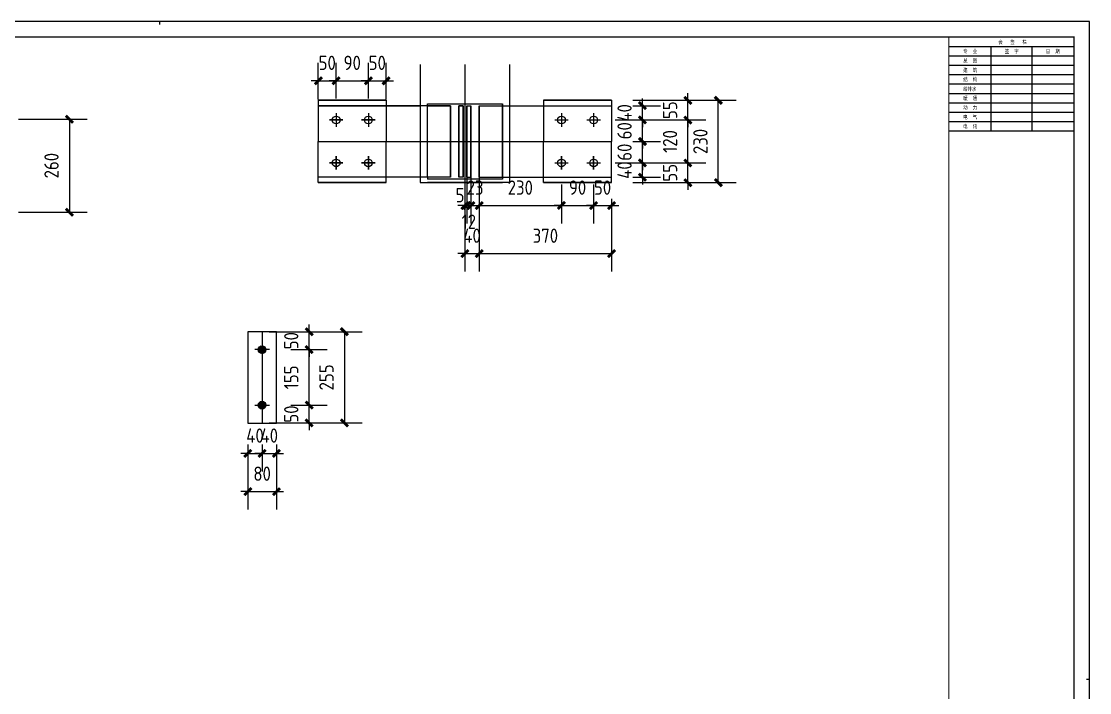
# Model space of a CAD drawing. Extents: x -9001 to 151288, y 75886 to 362543.
# Drawn here: x 2390 to 17327, y 127149 to 136529 of the extents above; entities that cross this region are included whole.
import ezdxf
from ezdxf.enums import TextEntityAlignment as Align

# ---------------------------------------------------------------- set-up
doc = ezdxf.new("R2010")
doc.units = 0
doc.header["$LTSCALE"] = 1000
doc.header["$MEASUREMENT"] = 0
doc.layers.add('PUB_TITLE', color=4, linetype='Continuous')
doc.styles.get("Standard").update_dxf_attribs({"font": 'gbenor.shx', "bigfont": 'gbcbig.shx'})
doc.styles.add('图框', font='')
doc.styles.get('图框').set_extended_font_data('SimSun')
doc.dimstyles.get("Standard").update_dxf_attribs({"dimscale": 100, "dimtxt": 1, "dimasz": 1, "dimexe": 2.5, "dimexo": 3, "dimgap": 1.5, "dimtad": 1, "dimdec": 0, "dimzin": 0, "dimdsep": 46, "dimtxsty": 'Standard', "dimblk": 'ARCHTICK', "dimcen": 0.09, "dimadec": 0, "dimazin": 0, "dimtfac": 1, "dimtdec": 0, "dimtix": 1, "dimtmove": 2, "dimatfit": 3, "dimfxl": 1, "dimtolj": 1, "dimtzin": 0, "dimarcsym": 0})

# ---------------------------------------------------------------- blocks, each defined once
blk = doc.blocks.new('$titleblk$00000167')
for p, q in [((-594.5, 839), (-594.5, 841)), ((-90, 825), (-10, 825)), ((-63, 771), (-63, 825)), ((-37, 825), (-37, 771)), ((-90, 819), (-10, 819)), ((-90, 813), (-10, 813)), ((-90, 807), (-10, 807)), ((-90, 801), (-10, 801)), ((-90, 795), (-10, 795)), ((-90, 789), (-10, 789)), ((-90, 783), (-10, 783)), ((-90, 777), (-10, 777)), ((-90, 771), (-10, 771)), ((0, 420.5), (-2, 420.5))]:
    blk.add_line(p, q)
blk.add_lwpolyline([(-1189, 0), (0, 0), (0, 841), (-1189, 841)], close=True)
at = {"const_width": 1}
blk.add_lwpolyline([(-1164, 10), (-10, 10), (-10, 831), (-1164, 831)], close=True, dxfattribs=at)
at = {"const_width": 0.8}
for points in [[(-90, 831), (-90, 10)], [(-90, 831), (-90, 766.99)], [(-10, 766.99), (-10, 831), (-90, 831)]]:
    blk.add_lwpolyline(points, dxfattribs=at)
at = {"style": '图框', "width": 0.8}
for s, p in [('会   签   栏', (-58.39, 826.53)), ('专  业', (-80.81, 820.66)), ('签  字', (-54.22, 820.66)), ('日  期', (-28, 820.66)), ('总  图', (-80.81, 814.66)), ('建  筑', (-80.81, 808.66)), ('结  构', (-80.81, 802.66)), ('给排水', (-80.81, 796.66)), ('暖  通', (-80.81, 790.66)), ('动  力', (-80.81, 784.66)), ('电  气', (-80.81, 778.66)), ('电  讯', (-80.81, 772.66))]:
    blk.add_text(s, height=2.5, dxfattribs=at).set_placement(p)
at = {"flags": 4}
for tag, p in [('(扩展图名)', (-62.12, 184.1)), ('图名', (-62.12, 180.13)), ('日期', (-62.12, 172.03)), ('图号', (-62.12, 163.99)), ('比例', (-62.12, 156)), ('子项', (-59.56, 82.07)), ('工程名称', (-59.24, 70.19)), ('设计号', (-36.91, 28.62))]:
    blk.add_attdef(tag, text='', height=3.5, dxfattribs=at).set_placement(p, align=Align.CENTER)
for tag, p in [('设计人', (-64.84, 148.13)), ('负责人', (-64.71, 140.27)), ('主持人', (-64.73, 132.26)), ('校对人', (-64.28, 124.4)), ('审核人', (-63.96, 116.15)), ('审定人', (-64.16, 107.95)), ('所长', (-64.16, 99.76))]:
    blk.add_attdef(tag, p, '', height=3.5)
blk = doc.blocks.new('_ArchTick')
at = {"color": 0, "linetype": 'ByBlock', "const_width": 0.4}
blk.add_lwpolyline([(-0.5, -0.5), (0.5, 0.5)], dxfattribs=at)
blk = doc.blocks.new('*D837')
at = {"color": 0, "lineweight": -2}
for p, q in [((8592, 134551), (8592, 133706)), ((8617, 134551), (8617, 133706)), ((8592, 133956), (8492, 133956)), ((8592, 133956), (8617, 133956)), ((8617, 133956), (8717, 133956))]:
    blk.add_line(p, q, dxfattribs=at)
at = {"layer": 'Defpoints', "color": 0}
for p in [(8592, 134851), (8617, 134851), (8617, 133956)]:
    blk.add_point(p, dxfattribs=at)
at = {"color": 0, "lineweight": -2, "xscale": 100, "yscale": 100, "zscale": 100}
blk.add_blockref('_ArchTick', (8592, 133956), dxfattribs=at)
at = {"color": 0, "lineweight": -2, "xscale": 100, "yscale": 100, "zscale": 100, "rotation": 180}
blk.add_blockref('_ArchTick', (8617, 133956), dxfattribs=at)
at = {"color": 0, "insert": (8524, 134100.5), "char_height": 200, "attachment_point": 5}
blk.add_mtext('\\A1;5', dxfattribs=at)
blk = doc.blocks.new('*D838')
at = {"color": 0, "lineweight": -2}
for p, q in [((8617, 134551), (8617, 133706)), ((8677, 134551), (8677, 133706)), ((8617, 133956), (8517, 133956)), ((8617, 133956), (8677, 133956)), ((8677, 133956), (8777, 133956))]:
    blk.add_line(p, q, dxfattribs=at)
at = {"layer": 'Defpoints', "color": 0}
for p in [(8617, 134851), (8677, 134851), (8677, 133956)]:
    blk.add_point(p, dxfattribs=at)
at = {"color": 0, "lineweight": -2, "xscale": 100, "yscale": 100, "zscale": 100}
blk.add_blockref('_ArchTick', (8617, 133956), dxfattribs=at)
at = {"color": 0, "lineweight": -2, "xscale": 100, "yscale": 100, "zscale": 100, "rotation": 180}
blk.add_blockref('_ArchTick', (8677, 133956), dxfattribs=at)
at = {"color": 0, "insert": (8647, 133730), "char_height": 200, "attachment_point": 5}
blk.add_mtext('\\A1;12', dxfattribs=at)
blk = doc.blocks.new('*D839')
at = {"color": 0, "lineweight": -2}
for p, q in [((8677, 134551), (8677, 133706)), ((8792, 134551), (8792, 133706)), ((8677, 133956), (8577, 133956)), ((8677, 133956), (8792, 133956)), ((8792, 133956), (8892, 133956))]:
    blk.add_line(p, q, dxfattribs=at)
at = {"layer": 'Defpoints', "color": 0}
for p in [(8677, 134851), (8792, 134851), (8792, 133956)]:
    blk.add_point(p, dxfattribs=at)
at = {"color": 0, "lineweight": -2, "xscale": 100, "yscale": 100, "zscale": 100}
blk.add_blockref('_ArchTick', (8677, 133956), dxfattribs=at)
at = {"color": 0, "lineweight": -2, "xscale": 100, "yscale": 100, "zscale": 100, "rotation": 180}
blk.add_blockref('_ArchTick', (8792, 133956), dxfattribs=at)
at = {"color": 0, "insert": (8734.5, 134206), "char_height": 200, "attachment_point": 5}
blk.add_mtext('\\A1;23', dxfattribs=at)
blk = doc.blocks.new('*D840')
at = {"color": 0, "lineweight": -2}
for p, q in [((8792, 134551), (8792, 133706)), ((9942, 134251), (9942, 133706)), ((8792, 133956), (9942, 133956))]:
    blk.add_line(p, q, dxfattribs=at)
at = {"layer": 'Defpoints', "color": 0}
for p in [(8792, 134851), (9942, 134551), (9942, 133956)]:
    blk.add_point(p, dxfattribs=at)
at = {"color": 0, "lineweight": -2, "xscale": 100, "yscale": 100, "zscale": 100, "rotation": 180}
blk.add_blockref('_ArchTick', (8792, 133956), dxfattribs=at)
at = {"color": 0, "lineweight": -2, "xscale": 100, "yscale": 100, "zscale": 100}
blk.add_blockref('_ArchTick', (9942, 133956), dxfattribs=at)
at = {"color": 0, "insert": (9367, 134206), "char_height": 200, "attachment_point": 5}
blk.add_mtext('\\A1;230', dxfattribs=at)
blk = doc.blocks.new('*D841')
at = {"color": 0, "lineweight": -2}
for p, q in [((9942, 134251), (9942, 133706)), ((10392, 134251), (10392, 133706)), ((9942, 133956), (9842, 133956)), ((9942, 133956), (10392, 133956)), ((10392, 133956), (10492, 133956))]:
    blk.add_line(p, q, dxfattribs=at)
at = {"layer": 'Defpoints', "color": 0}
for p in [(9942, 134551), (10392, 134551), (10392, 133956)]:
    blk.add_point(p, dxfattribs=at)
at = {"color": 0, "lineweight": -2, "xscale": 100, "yscale": 100, "zscale": 100}
blk.add_blockref('_ArchTick', (9942, 133956), dxfattribs=at)
at = {"color": 0, "lineweight": -2, "xscale": 100, "yscale": 100, "zscale": 100, "rotation": 180}
blk.add_blockref('_ArchTick', (10392, 133956), dxfattribs=at)
at = {"color": 0, "insert": (10167, 134206), "char_height": 200, "attachment_point": 5}
blk.add_mtext('\\A1;90', dxfattribs=at)
blk = doc.blocks.new('*D842')
at = {"color": 0, "lineweight": -2}
for p, q in [((10392, 134251), (10392, 133706)), ((10642, 134051), (10642, 133706)), ((10392, 133956), (10292, 133956)), ((10392, 133956), (10642, 133956)), ((10642, 133956), (10742, 133956))]:
    blk.add_line(p, q, dxfattribs=at)
at = {"layer": 'Defpoints', "color": 0}
for p in [(10392, 134551), (10642, 134351), (10642, 133956)]:
    blk.add_point(p, dxfattribs=at)
at = {"color": 0, "lineweight": -2, "xscale": 100, "yscale": 100, "zscale": 100}
blk.add_blockref('_ArchTick', (10392, 133956), dxfattribs=at)
at = {"color": 0, "lineweight": -2, "xscale": 100, "yscale": 100, "zscale": 100, "rotation": 180}
blk.add_blockref('_ArchTick', (10642, 133956), dxfattribs=at)
at = {"color": 0, "insert": (10517, 134206), "char_height": 200, "attachment_point": 5}
blk.add_mtext('\\A1;50', dxfattribs=at)
blk = doc.blocks.new('*D843')
at = {"color": 0, "lineweight": -2}
for p, q in [((8592, 134551), (8592, 133034)), ((8792, 134551), (8792, 133034)), ((8592, 133284), (8492, 133284)), ((8592, 133284), (8792, 133284)), ((8792, 133284), (8892, 133284))]:
    blk.add_line(p, q, dxfattribs=at)
at = {"layer": 'Defpoints', "color": 0}
for p in [(8592, 134851), (8792, 134851), (8792, 133284)]:
    blk.add_point(p, dxfattribs=at)
at = {"color": 0, "lineweight": -2, "xscale": 100, "yscale": 100, "zscale": 100}
blk.add_blockref('_ArchTick', (8592, 133284), dxfattribs=at)
at = {"color": 0, "lineweight": -2, "xscale": 100, "yscale": 100, "zscale": 100, "rotation": 180}
blk.add_blockref('_ArchTick', (8792, 133284), dxfattribs=at)
at = {"color": 0, "insert": (8692, 133534), "char_height": 200, "attachment_point": 5}
blk.add_mtext('\\A1;40', dxfattribs=at)
blk = doc.blocks.new('*D844')
at = {"color": 0, "lineweight": -2}
for p, q in [((8792, 134551), (8792, 133034)), ((10642, 133976), (10642, 133034)), ((8792, 133284), (10642, 133284))]:
    blk.add_line(p, q, dxfattribs=at)
at = {"layer": 'Defpoints', "color": 0}
for p in [(8792, 134851), (10642, 134276), (10642, 133284)]:
    blk.add_point(p, dxfattribs=at)
at = {"color": 0, "lineweight": -2, "xscale": 100, "yscale": 100, "zscale": 100, "rotation": 180}
blk.add_blockref('_ArchTick', (8792, 133284), dxfattribs=at)
at = {"color": 0, "lineweight": -2, "xscale": 100, "yscale": 100, "zscale": 100}
blk.add_blockref('_ArchTick', (10642, 133284), dxfattribs=at)
at = {"color": 0, "insert": (9717, 133534), "char_height": 200, "attachment_point": 5}
blk.add_mtext('\\A1;370', dxfattribs=at)
blk = doc.blocks.new('*D845')
at = {"color": 0, "lineweight": -2}
for p, q in [((11074.5, 134551), (11074.5, 134651)), ((10692, 134551), (11324.5, 134551)), ((11074.5, 134351), (11074.5, 134551)), ((10942, 134351), (11324.5, 134351)), ((11074.5, 134351), (11074.5, 134251))]:
    blk.add_line(p, q, dxfattribs=at)
at = {"layer": 'Defpoints', "color": 0}
for p in [(10392, 134551), (11074.5, 134551), (10642, 134351)]:
    blk.add_point(p, dxfattribs=at)
at = {"color": 0, "lineweight": -2, "xscale": 100, "yscale": 100, "zscale": 100}
for p, rotation in [((11074.5, 134551), 270), ((11074.5, 134351), 90)]:
    blk.add_blockref('_ArchTick', p, dxfattribs=dict(at, rotation=rotation))
at = {"color": 0, "insert": (10824.5, 134451), "char_height": 200, "attachment_point": 5, "rotation": 90}
blk.add_mtext('\\A1;40', dxfattribs=at)
blk = doc.blocks.new('*D846')
at = {"color": 0, "lineweight": -2}
for p, q in [((11074.5, 134851), (11074.5, 134951)), ((10942, 134851), (11324.5, 134851)), ((11074.5, 134551), (11074.5, 134851)), ((10692, 134551), (11324.5, 134551)), ((11074.5, 134551), (11074.5, 134451))]:
    blk.add_line(p, q, dxfattribs=at)
at = {"layer": 'Defpoints', "color": 0}
for p in [(10642, 134851), (11074.5, 134851), (10392, 134551)]:
    blk.add_point(p, dxfattribs=at)
at = {"color": 0, "lineweight": -2, "xscale": 100, "yscale": 100, "zscale": 100}
for p, rotation in [((11074.5, 134851), 270), ((11074.5, 134551), 90)]:
    blk.add_blockref('_ArchTick', p, dxfattribs=dict(at, rotation=rotation))
at = {"color": 0, "insert": (10824.5, 134701), "char_height": 200, "attachment_point": 5, "rotation": 90}
blk.add_mtext('\\A1;60', dxfattribs=at)
blk = doc.blocks.new('*D847')
at = {"color": 0, "lineweight": -2}
for p, q in [((11074.5, 135151), (11074.5, 135251)), ((10692, 135151), (11324.5, 135151)), ((11074.5, 134851), (11074.5, 135151)), ((10942, 134851), (11324.5, 134851)), ((11074.5, 134851), (11074.5, 134751))]:
    blk.add_line(p, q, dxfattribs=at)
at = {"layer": 'Defpoints', "color": 0}
for p in [(10392, 135151), (11074.5, 135151), (10642, 134851)]:
    blk.add_point(p, dxfattribs=at)
at = {"color": 0, "lineweight": -2, "xscale": 100, "yscale": 100, "zscale": 100}
for p, rotation in [((11074.5, 135151), 270), ((11074.5, 134851), 90)]:
    blk.add_blockref('_ArchTick', p, dxfattribs=dict(at, rotation=rotation))
at = {"color": 0, "insert": (10824.5, 135001), "char_height": 200, "attachment_point": 5, "rotation": 90}
blk.add_mtext('\\A1;60', dxfattribs=at)
blk = doc.blocks.new('*D848')
at = {"color": 0, "lineweight": -2}
for p, q in [((10942, 135351), (11324.5, 135351)), ((11074.5, 135351), (11074.5, 135451)), ((11074.5, 135151), (11074.5, 135351)), ((10692, 135151), (11324.5, 135151)), ((11074.5, 135151), (11074.5, 135051))]:
    blk.add_line(p, q, dxfattribs=at)
at = {"layer": 'Defpoints', "color": 0}
for p in [(10642, 135351), (11074.5, 135351), (10392, 135151)]:
    blk.add_point(p, dxfattribs=at)
at = {"color": 0, "lineweight": -2, "xscale": 100, "yscale": 100, "zscale": 100}
for p, rotation in [((11074.5, 135351), 270), ((11074.5, 135151), 90)]:
    blk.add_blockref('_ArchTick', p, dxfattribs=dict(at, rotation=rotation))
at = {"color": 0, "insert": (10824.5, 135251), "char_height": 200, "attachment_point": 5, "rotation": 90}
blk.add_mtext('\\A1;40', dxfattribs=at)
blk = doc.blocks.new('*D849')
at = {"color": 0, "lineweight": -2}
for p, q in [((11710, 134551), (11710, 134651)), ((10692, 134551), (11960, 134551)), ((11710, 134276), (11710, 134551)), ((10942, 134276), (11960, 134276)), ((11710, 134276), (11710, 134176))]:
    blk.add_line(p, q, dxfattribs=at)
at = {"layer": 'Defpoints', "color": 0}
for p in [(10392, 134551), (11710, 134551), (10642, 134276)]:
    blk.add_point(p, dxfattribs=at)
at = {"color": 0, "lineweight": -2, "xscale": 100, "yscale": 100, "zscale": 100}
for p, rotation in [((11710, 134551), 270), ((11710, 134276), 90)]:
    blk.add_blockref('_ArchTick', p, dxfattribs=dict(at, rotation=rotation))
at = {"color": 0, "insert": (11460, 134413.5), "char_height": 200, "attachment_point": 5, "rotation": 90}
blk.add_mtext('\\A1;55', dxfattribs=at)
blk = doc.blocks.new('*D850')
at = {"color": 0, "lineweight": -2}
for p, q in [((10692, 135151), (11960, 135151)), ((11710, 134551), (11710, 135151)), ((10692, 134551), (11960, 134551))]:
    blk.add_line(p, q, dxfattribs=at)
at = {"layer": 'Defpoints', "color": 0}
for p in [(10392, 135151), (11710, 135151), (10392, 134551)]:
    blk.add_point(p, dxfattribs=at)
at = {"color": 0, "lineweight": -2, "xscale": 100, "yscale": 100, "zscale": 100}
for p, rotation in [((11710, 135151), 90), ((11710, 134551), 270)]:
    blk.add_blockref('_ArchTick', p, dxfattribs=dict(at, rotation=rotation))
at = {"color": 0, "insert": (11460, 134851), "char_height": 200, "attachment_point": 5, "rotation": 90}
blk.add_mtext('\\A1;120', dxfattribs=at)
blk = doc.blocks.new('*D851')
at = {"color": 0, "lineweight": -2}
for p, q in [((11710, 135426), (11710, 135526)), ((10942, 135426), (11960, 135426)), ((11710, 135151), (11710, 135426)), ((10692, 135151), (11960, 135151)), ((11710, 135151), (11710, 135051))]:
    blk.add_line(p, q, dxfattribs=at)
at = {"layer": 'Defpoints', "color": 0}
for p in [(10642, 135426), (11710, 135426), (10392, 135151)]:
    blk.add_point(p, dxfattribs=at)
at = {"color": 0, "lineweight": -2, "xscale": 100, "yscale": 100, "zscale": 100}
for p, rotation in [((11710, 135426), 270), ((11710, 135151), 90)]:
    blk.add_blockref('_ArchTick', p, dxfattribs=dict(at, rotation=rotation))
at = {"color": 0, "insert": (11460, 135288.5), "char_height": 200, "attachment_point": 5, "rotation": 90}
blk.add_mtext('\\A1;55', dxfattribs=at)
blk = doc.blocks.new('*D852')
at = {"color": 0, "lineweight": -2}
for p, q in [((10942, 135426), (12385, 135426)), ((12135, 134276), (12135, 135426)), ((10942, 134276), (12385, 134276))]:
    blk.add_line(p, q, dxfattribs=at)
at = {"layer": 'Defpoints', "color": 0}
for p in [(10642, 135426), (12135, 135426), (10642, 134276)]:
    blk.add_point(p, dxfattribs=at)
at = {"color": 0, "lineweight": -2, "xscale": 100, "yscale": 100, "zscale": 100}
for p, rotation in [((12135, 135426), 90), ((12135, 134276), 270)]:
    blk.add_blockref('_ArchTick', p, dxfattribs=dict(at, rotation=rotation))
at = {"color": 0, "insert": (11885, 134851), "char_height": 200, "attachment_point": 5, "rotation": 90}
blk.add_mtext('\\A1;230', dxfattribs=at)
blk = doc.blocks.new('*D853')
at = {"color": 0, "lineweight": -2}
for p, q in [((6542, 135438.5), (6542, 135949.5)), ((6792, 135451), (6792, 135949.5)), ((6542, 135699.5), (6442, 135699.5)), ((6542, 135699.5), (6792, 135699.5)), ((6792, 135699.5), (6892, 135699.5))]:
    blk.add_line(p, q, dxfattribs=at)
at = {"layer": 'Defpoints', "color": 0}
for p in [(6792, 135699.5), (6542, 135138.5), (6792, 135151)]:
    blk.add_point(p, dxfattribs=at)
at = {"color": 0, "lineweight": -2, "xscale": 100, "yscale": 100, "zscale": 100}
blk.add_blockref('_ArchTick', (6542, 135699.5), dxfattribs=at)
at = {"color": 0, "lineweight": -2, "xscale": 100, "yscale": 100, "zscale": 100, "rotation": 180}
blk.add_blockref('_ArchTick', (6792, 135699.5), dxfattribs=at)
at = {"color": 0, "insert": (6667, 135949.5), "char_height": 200, "attachment_point": 5}
blk.add_mtext('\\A1;50', dxfattribs=at)
blk = doc.blocks.new('*D854')
at = {"color": 0, "lineweight": -2}
for p, q in [((6792, 135451), (6792, 135949.5)), ((7242, 135451), (7242, 135949.5)), ((6792, 135699.5), (6692, 135699.5)), ((6792, 135699.5), (7242, 135699.5)), ((7242, 135699.5), (7342, 135699.5))]:
    blk.add_line(p, q, dxfattribs=at)
at = {"layer": 'Defpoints', "color": 0}
for p in [(7242, 135699.5), (6792, 135151), (7242, 135151)]:
    blk.add_point(p, dxfattribs=at)
at = {"color": 0, "lineweight": -2, "xscale": 100, "yscale": 100, "zscale": 100}
blk.add_blockref('_ArchTick', (6792, 135699.5), dxfattribs=at)
at = {"color": 0, "lineweight": -2, "xscale": 100, "yscale": 100, "zscale": 100, "rotation": 180}
blk.add_blockref('_ArchTick', (7242, 135699.5), dxfattribs=at)
at = {"color": 0, "insert": (7017, 135949.5), "char_height": 200, "attachment_point": 5}
blk.add_mtext('\\A1;90', dxfattribs=at)
blk = doc.blocks.new('*D855')
at = {"color": 0, "lineweight": -2}
for p, q in [((7242, 135451), (7242, 135949.5)), ((7492, 135438.5), (7492, 135949.5)), ((7242, 135699.5), (7142, 135699.5)), ((7242, 135699.5), (7492, 135699.5)), ((7492, 135699.5), (7592, 135699.5))]:
    blk.add_line(p, q, dxfattribs=at)
at = {"layer": 'Defpoints', "color": 0}
for p in [(7492, 135699.5), (7242, 135151), (7492, 135138.5)]:
    blk.add_point(p, dxfattribs=at)
at = {"color": 0, "lineweight": -2, "xscale": 100, "yscale": 100, "zscale": 100}
blk.add_blockref('_ArchTick', (7242, 135699.5), dxfattribs=at)
at = {"color": 0, "lineweight": -2, "xscale": 100, "yscale": 100, "zscale": 100, "rotation": 180}
blk.add_blockref('_ArchTick', (7492, 135699.5), dxfattribs=at)
at = {"color": 0, "insert": (7367, 135949.5), "char_height": 200, "attachment_point": 5}
blk.add_mtext('\\A1;50', dxfattribs=at)
blk = doc.blocks.new('*D905')
at = {"color": 0, "lineweight": -2}
for p, q in [((5557, 130617), (5557, 130241)), ((5757, 130617), (5757, 130241)), ((5557, 130491), (5457, 130491)), ((5557, 130491), (5757, 130491)), ((5757, 130491), (5857, 130491))]:
    blk.add_line(p, q, dxfattribs=at)
at = {"layer": 'Defpoints', "color": 0}
for p in [(5557, 130917), (5757, 130917), (5757, 130491)]:
    blk.add_point(p, dxfattribs=at)
at = {"color": 0, "lineweight": -2, "xscale": 100, "yscale": 100, "zscale": 100}
blk.add_blockref('_ArchTick', (5557, 130491), dxfattribs=at)
at = {"color": 0, "lineweight": -2, "xscale": 100, "yscale": 100, "zscale": 100, "rotation": 180}
blk.add_blockref('_ArchTick', (5757, 130491), dxfattribs=at)
at = {"color": 0, "insert": (5657, 130741), "char_height": 200, "attachment_point": 5}
blk.add_mtext('\\A1;40', dxfattribs=at)
blk = doc.blocks.new('*D906')
at = {"color": 0, "lineweight": -2}
for p, q in [((5757, 130617), (5757, 130241)), ((5957, 130617), (5957, 130241)), ((5757, 130491), (5657, 130491)), ((5757, 130491), (5957, 130491)), ((5957, 130491), (6057, 130491))]:
    blk.add_line(p, q, dxfattribs=at)
at = {"layer": 'Defpoints', "color": 0}
for p in [(5757, 130917), (5957, 130917), (5957, 130491)]:
    blk.add_point(p, dxfattribs=at)
at = {"color": 0, "lineweight": -2, "xscale": 100, "yscale": 100, "zscale": 100}
blk.add_blockref('_ArchTick', (5757, 130491), dxfattribs=at)
at = {"color": 0, "lineweight": -2, "xscale": 100, "yscale": 100, "zscale": 100, "rotation": 180}
blk.add_blockref('_ArchTick', (5957, 130491), dxfattribs=at)
at = {"color": 0, "insert": (5857, 130741), "char_height": 200, "attachment_point": 5}
blk.add_mtext('\\A1;40', dxfattribs=at)
blk = doc.blocks.new('*D907')
at = {"color": 0, "lineweight": -2}
for p, q in [((5857, 132192), (7157, 132192)), ((6907, 132192), (6907, 130917)), ((5857, 130917), (7157, 130917))]:
    blk.add_line(p, q, dxfattribs=at)
at = {"layer": 'Defpoints', "color": 0}
for p in [(5557, 132192), (5557, 130917), (6907, 130917)]:
    blk.add_point(p, dxfattribs=at)
at = {"color": 0, "lineweight": -2, "xscale": 100, "yscale": 100, "zscale": 100}
for p, rotation in [((6907, 132192), 90), ((6907, 130917), 270)]:
    blk.add_blockref('_ArchTick', p, dxfattribs=dict(at, rotation=rotation))
at = {"color": 0, "insert": (6657, 131554), "char_height": 200, "attachment_point": 5, "rotation": 90}
blk.add_mtext('\\A1;255', dxfattribs=at)
blk = doc.blocks.new('*D908')
at = {"color": 0, "lineweight": -2}
for p, q in [((6160, 131167), (6664, 131167)), ((6414, 131167), (6414, 131267)), ((6414, 130917), (6414, 131167)), ((6257, 130917), (6664, 130917)), ((6414, 130917), (6414, 130817))]:
    blk.add_line(p, q, dxfattribs=at)
at = {"layer": 'Defpoints', "color": 0}
for p in [(5860, 131167), (6414, 131167), (5957, 130917)]:
    blk.add_point(p, dxfattribs=at)
at = {"color": 0, "lineweight": -2, "xscale": 100, "yscale": 100, "zscale": 100}
for p, rotation in [((6414, 131167), 270), ((6414, 130917), 90)]:
    blk.add_blockref('_ArchTick', p, dxfattribs=dict(at, rotation=rotation))
at = {"color": 0, "insert": (6164, 131042), "char_height": 200, "attachment_point": 5, "rotation": 90}
blk.add_mtext('\\A1;50', dxfattribs=at)
blk = doc.blocks.new('*D909')
at = {"color": 0, "lineweight": -2}
for p, q in [((6160, 131942), (6664, 131942)), ((6414, 131167), (6414, 131942)), ((6160, 131167), (6664, 131167))]:
    blk.add_line(p, q, dxfattribs=at)
at = {"layer": 'Defpoints', "color": 0}
for p in [(5860, 131942), (6414, 131942), (5860, 131167)]:
    blk.add_point(p, dxfattribs=at)
at = {"color": 0, "lineweight": -2, "xscale": 100, "yscale": 100, "zscale": 100}
for p, rotation in [((6414, 131942), 90), ((6414, 131167), 270)]:
    blk.add_blockref('_ArchTick', p, dxfattribs=dict(at, rotation=rotation))
at = {"color": 0, "insert": (6164, 131554), "char_height": 200, "attachment_point": 5, "rotation": 90}
blk.add_mtext('\\A1;155', dxfattribs=at)
blk = doc.blocks.new('*D910')
at = {"color": 0, "lineweight": -2}
for p, q in [((6157, 132192), (6664, 132192)), ((6414, 132192), (6414, 132292)), ((6414, 131942), (6414, 132192)), ((6160, 131942), (6664, 131942)), ((6414, 131942), (6414, 131842))]:
    blk.add_line(p, q, dxfattribs=at)
at = {"layer": 'Defpoints', "color": 0}
for p in [(5857, 132192), (6414, 132192), (5860, 131942)]:
    blk.add_point(p, dxfattribs=at)
at = {"color": 0, "lineweight": -2, "xscale": 100, "yscale": 100, "zscale": 100}
for p, rotation in [((6414, 132192), 270), ((6414, 131942), 90)]:
    blk.add_blockref('_ArchTick', p, dxfattribs=dict(at, rotation=rotation))
at = {"color": 0, "insert": (6164, 132067), "char_height": 200, "attachment_point": 5, "rotation": 90}
blk.add_mtext('\\A1;50', dxfattribs=at)
blk = doc.blocks.new('*D911')
at = {"color": 0, "lineweight": -2}
for p, q in [((5557, 130617), (5557, 129708)), ((5957, 130617), (5957, 129708)), ((5557, 129958), (5457, 129958)), ((5557, 129958), (5957, 129958)), ((5957, 129958), (6057, 129958))]:
    blk.add_line(p, q, dxfattribs=at)
at = {"layer": 'Defpoints', "color": 0}
for p in [(5557, 130917), (5957, 130917), (5957, 129958)]:
    blk.add_point(p, dxfattribs=at)
at = {"color": 0, "lineweight": -2, "xscale": 100, "yscale": 100, "zscale": 100}
blk.add_blockref('_ArchTick', (5557, 129958), dxfattribs=at)
at = {"color": 0, "lineweight": -2, "xscale": 100, "yscale": 100, "zscale": 100, "rotation": 180}
blk.add_blockref('_ArchTick', (5957, 129958), dxfattribs=at)
at = {"color": 0, "insert": (5757, 130208), "char_height": 200, "attachment_point": 5}
blk.add_mtext('\\A1;80', dxfattribs=at)
blk = doc.blocks.new('*D937')
at = {"color": 0, "lineweight": -2}
for p, q in [((2352, 135163), (3312, 135163)), ((3062, 135163), (3062, 133863)), ((2352, 133863), (3312, 133863))]:
    blk.add_line(p, q, dxfattribs=at)
at = {"layer": 'Defpoints', "color": 0}
for p in [(2052, 135163), (2052, 133863), (3062, 133863)]:
    blk.add_point(p, dxfattribs=at)
at = {"color": 0, "lineweight": -2, "xscale": 100, "yscale": 100, "zscale": 100}
for p, rotation in [((3062, 135163), 90), ((3062, 133863), 270)]:
    blk.add_blockref('_ArchTick', p, dxfattribs=dict(at, rotation=rotation))
at = {"color": 0, "insert": (2812, 134513), "char_height": 200, "attachment_point": 5, "rotation": 90}
blk.add_mtext('\\A1;260', dxfattribs=at)

msp = doc.modelspace()

# ---------------------------------------------------------------- hatches: boundary and pattern name
h = msp.add_hatch()
h.set_pattern_fill('ANSI31', color=256, scale=5, style=0)
h.set_pattern_definition([(45, (-23826.5644, -507122.526), (-5.61266008, 5.61266008), [])])
h.paths.add_polyline_path([(5756.6, 131995.3, 0.4142136), (5702.9, 131941.6), (5756.6, 131941.6)])
h.paths.add_polyline_path([(5702.9, 131941.6, 0.4142136), (5756.6, 131887.8), (5756.6, 131941.6)])
h.paths.add_polyline_path([(5756.6, 131941.6), (5756.6, 131887.8, 0.4142136), (5810.4, 131941.6)])
h.paths.add_polyline_path([(5756.6, 131995.3), (5756.6, 131941.6), (5810.4, 131941.6, 0.4142136)])
h.paths.add_polyline_path([(5756.6, 131220.3, 0.4142136), (5702.9, 131166.6), (5756.6, 131166.6)])
h.paths.add_polyline_path([(5756.6, 131166.6), (5702.9, 131166.6, 0.4142136), (5756.6, 131112.8)])
h.paths.add_polyline_path([(5756.6, 131112.8, 0.4142136), (5810.4, 131166.6), (5756.6, 131166.6)])
h.paths.add_polyline_path([(5756.6, 131220.3), (5756.6, 131166.6), (5810.4, 131166.6, 0.4142136)])

# ---------------------------------------------------------------- linework, layer by layer
for p, q in [((7967, 135926), (7967, 134276)), ((9217, 135926), (9217, 134276)), ((6542, 135426), (7492, 135426)), ((7492, 135426), (6542, 135426)), ((6542, 135351), (7967, 135351)), ((8067, 135351), (6542, 135351)), ((8067, 134351), (8067, 135376)), ((8067, 135376), (9117, 135376)), ((8392, 135351), (8067, 135351)), ((8067, 135351), (8392, 135351)), ((8567, 135351), (8507, 135351)), ((8507, 135351), (8567, 135351)), ((8617, 135351), (8677, 135351)), ((8792, 135351), (9117, 135351)), ((9117, 135376), (9117, 134351)), ((9117, 134351), (9117, 135376)), ((9117, 135351), (10642, 135351)), ((9692, 135426), (10642, 135426)), ((10642, 135426), (9692, 135426)), ((6885.8, 135151), (6698.2, 135151)), ((6698.2, 135151), (6885.8, 135151)), ((7335.8, 135151), (7148.2, 135151)), ((7148.2, 135151), (7335.8, 135151)), ((9848.2, 135151), (10035.8, 135151)), ((10298.2, 135151), (10485.8, 135151)), ((10298.2, 135151), (10485.8, 135151)), ((6885.8, 134551), (6698.2, 134551)), ((6698.2, 134551), (6885.8, 134551)), ((7335.8, 134551), (7148.2, 134551)), ((7148.2, 134551), (7335.8, 134551)), ((9848.2, 134551), (10035.8, 134551)), ((9848.2, 134551), (10035.8, 134551)), ((10298.2, 134551), (10485.8, 134551)), ((10298.2, 134551), (10485.8, 134551)), ((8067, 134351), (6542, 134351)), ((8392, 134351), (8067, 134351)), ((8067, 134351), (8067, 134326)), ((9117, 134326), (8067, 134326)), ((8567, 134351), (8507, 134351)), ((8617, 134351), (8677, 134351)), ((8792, 134351), (9117, 134351)), ((9117, 134351), (10642, 134351)), ((9117, 134351), (9117, 134326)), ((6542, 134276), (7492, 134276)), ((7492, 134276), (6542, 134276)), ((7967, 134276), (9117, 134276)), ((9217, 134276), (8067, 134276)), ((9692, 134276), (10642, 134276)), ((10642, 134276), (9692, 134276)), ((5956.6, 132191.6), (5556.6, 132191.6)), ((5556.6, 132191.6), (5556.6, 130916.6)), ((5556.6, 132191.6), (5556.6, 130916.6)), ((5956.6, 130916.6), (5956.6, 132191.6)), ((5756.6, 132045.3), (5756.6, 131837.8)), ((5860.4, 131941.6), (5652.9, 131941.6)), ((5652.9, 131166.6), (5860.4, 131166.6)), ((5756.6, 131270.3), (5756.6, 131062.8)), ((5556.6, 130916.6), (5956.6, 130916.6)), ((5556.6, 130916.6), (5956.6, 130916.6))]:
    msp.add_line(p, q)
at = {"color": 1}
for p, q in [((8592, 135926), (8592, 133776)), ((6542, 134851), (10642, 134851)), ((5556.6, 132191.6), (5556.6, 130916.6)), ((5756.6, 132191.6), (5756.6, 130916.6)), ((5556.6, 130916.6), (5956.6, 130916.6))]:
    msp.add_line(p, q, dxfattribs=at)
at = {"color": 0}
for p, q in [((6542, 135426), (6542, 134851)), ((7492, 135426), (7492, 134851)), ((8392, 135351), (8392, 134351)), ((8392, 134351), (8392, 135351)), ((8507, 135351), (8507, 134351)), ((8507, 134351), (8507, 135351)), ((8567, 135351), (8567, 134351)), ((8567, 134351), (8567, 135351)), ((8617, 135351), (8617, 134351)), ((8617, 134351), (8617, 135351)), ((8677, 135351), (8677, 134351)), ((8677, 134351), (8677, 135351)), ((8792, 135351), (8792, 134351)), ((8792, 134351), (8792, 135351)), ((9692, 135426), (9692, 134851)), ((10642, 135426), (10642, 134851)), ((6792, 135244.8), (6792, 135057.2)), ((6792, 135244.8), (6792, 135057.2)), ((7242, 135244.8), (7242, 135057.2)), ((7242, 135244.8), (7242, 135057.2)), ((9942, 135244.8), (9942, 135057.2)), ((10392, 135244.8), (10392, 135057.2)), ((10392, 135244.8), (10392, 135057.2)), ((6542, 134276), (6542, 134851)), ((7492, 134276), (7492, 134851)), ((9692, 134276), (9692, 134851)), ((10642, 134276), (10642, 134851)), ((6792, 134457.2), (6792, 134644.8)), ((6792, 134644.8), (6792, 134457.2)), ((7242, 134457.2), (7242, 134644.8)), ((7242, 134644.8), (7242, 134457.2)), ((9942, 134457.2), (9942, 134644.8)), ((9942, 134644.8), (9942, 134457.2)), ((10392, 134457.2), (10392, 134644.8)), ((10392, 134644.8), (10392, 134457.2))]:
    msp.add_line(p, q, dxfattribs=at)
for centre in [(6792, 135151), (7242, 135151), (9942, 135151), (10392, 135151), (6792, 134551), (7242, 134551), (9942, 134551), (10392, 134551), (5756.6, 131941.6), (5756.6, 131166.6)]:
    msp.add_circle(centre, 53.8)

# ---------------------------------------------------------------- block references
at = {"layer": 'PUB_TITLE', "xscale": 21.86999999999534, "yscale": 21.86999999999534, "zscale": 21.87}
msp.add_blockref('$titleblk$00000167', (17326.9, 118136.5), dxfattribs=at)

# ---------------------------------------------------------------- dimensions: what is measured, and where the dimension line sits
for base, p1, p2, picture, middle in [((6792, 135699.5), (6542, 135138.5), (6792, 135151), '*D853', (6667, 135949.5)), ((7242, 135699.5), (6792, 135151), (7242, 135151), '*D854', (7017, 135949.5)), ((7492, 135699.5), (7242, 135151), (7492, 135138.5), '*D855', (7367, 135949.5)), ((8792, 133284), (8592, 134851), (8792, 134851), '*D843', (8692, 133534)), ((8792, 133956), (8677, 134851), (8792, 134851), '*D839', (8734.5, 134206)), ((9942, 133956), (8792, 134851), (9942, 134551), '*D840', (9367, 134206)), ((10642, 133284), (8792, 134851), (10642, 134276), '*D844', (9717, 133534)), ((10392, 133956), (9942, 134551), (10392, 134551), '*D841', (10167, 134206)), ((10642, 133956), (10392, 134551), (10642, 134351), '*D842', (10517, 134206)), ((5756.6, 130491.2), (5556.6, 130916.6), (5756.6, 130916.6), '*D905', (5656.6, 130741.2)), ((5956.6, 129957.9), (5556.6, 130916.6), (5956.6, 130916.6), '*D911', (5756.6, 130207.9)), ((5956.6, 130491.2), (5756.6, 130916.6), (5956.6, 130916.6), '*D906', (5856.6, 130741.2))]:
    dim = msp.add_linear_dim(base=base, p1=p1, p2=p2, dimstyle='Standard', override={"dimtxt": 2, "dimlfac": 0.2})
    dim.commit()
    dim.dimension.update_dxf_attribs({"geometry": picture, "text_midpoint": middle})
for base, p1, p2, picture, middle in [((11710, 135426), (10392, 135151), (10642, 135426), '*D851', (11460, 135288.5)), ((12135, 135426), (10642, 134276), (10642, 135426), '*D852', (11885, 134851)), ((11074.5, 135351), (10392, 135151), (10642, 135351), '*D848', (10824.5, 135251)), ((3062.5, 133863.4), (2052.2, 135163.4), (2052.2, 133863.4), '*D937', (2812.5, 134513.4)), ((11074.5, 135151), (10642, 134851), (10392, 135151), '*D847', (10824.5, 135001)), ((11710, 135151), (10392, 134551), (10392, 135151), '*D850', (11460, 134851)), ((11074.5, 134851), (10392, 134551), (10642, 134851), '*D846', (10824.5, 134701)), ((11074.5, 134551), (10642, 134351), (10392, 134551), '*D845', (10824.5, 134451)), ((11710, 134551), (10642, 134276), (10392, 134551), '*D849', (11460, 134413.5)), ((6907.5, 130916.6), (5556.6, 132191.6), (5556.6, 130916.6), '*D907', (6657.5, 131554.1)), ((6414.3, 132191.6), (5860.4, 131941.6), (5856.6, 132191.6), '*D910', (6164.3, 132066.6)), ((6414.3, 131941.6), (5860.4, 131166.6), (5860.4, 131941.6), '*D909', (6164.3, 131554.1)), ((6414.3, 131166.6), (5956.6, 130916.6), (5860.4, 131166.6), '*D908', (6164.3, 131041.6))]:
    dim = msp.add_linear_dim(base=base, p1=p1, p2=p2, angle=90, dimstyle='Standard', override={"dimtxt": 2, "dimlfac": 0.2})
    dim.commit()
    dim.dimension.update_dxf_attribs({"geometry": picture, "text_midpoint": middle})
for base, p1, p2, picture, middle in [((8617, 133956), (8592, 134851), (8617, 134851), '*D837', (8524, 134100.5)), ((8677, 133956), (8617, 134851), (8677, 134851), '*D838', (8647, 133730))]:
    dim = msp.add_linear_dim(base=base, p1=p1, p2=p2, dimstyle='Standard', override={"dimtxt": 2, "dimlfac": 0.2})
    dim.commit()
    dim.dimension.update_dxf_attribs({"geometry": picture, "text_midpoint": middle, "dimtype": 160})

doc.saveas('drawing.dxf')
